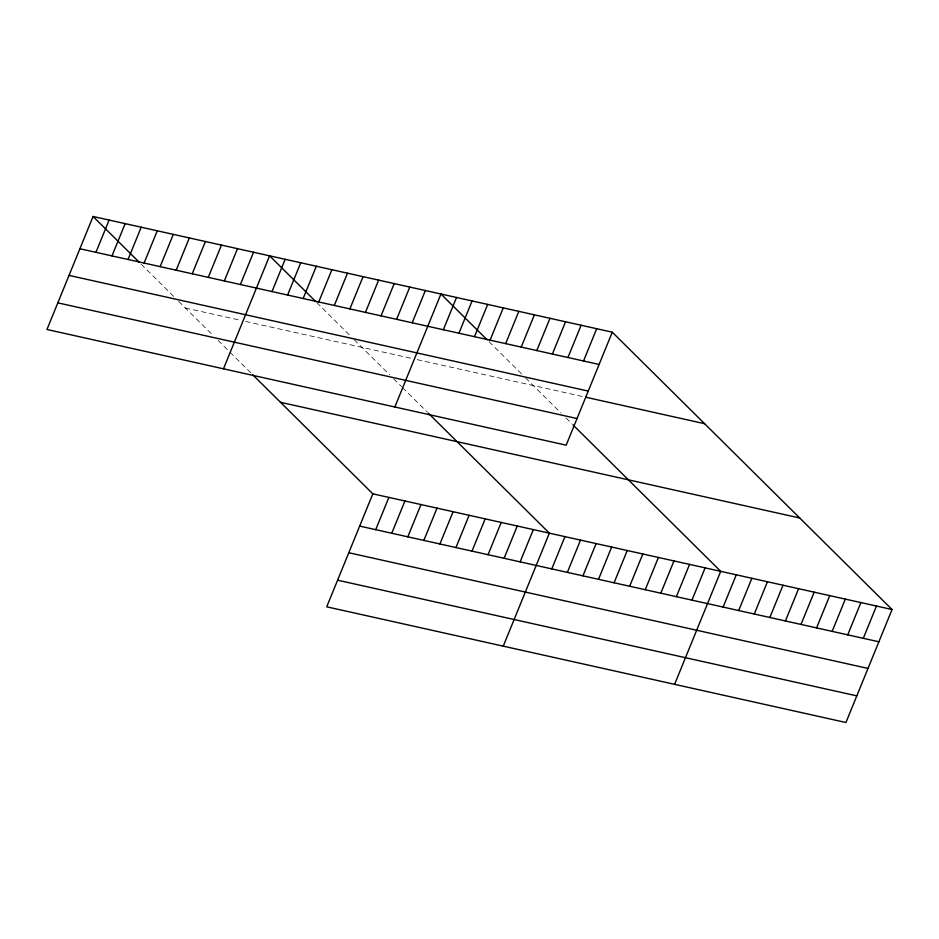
<?xml version="1.0" encoding="UTF-8"?>
<svg xmlns="http://www.w3.org/2000/svg" width="939" height="939" viewBox="0 0 939 939"><rect width="100%" height="100%" fill="white"/><g stroke="black" fill="none" stroke-linecap="round" stroke-linejoin="round"><path stroke-width="0.7" stroke-dasharray="4.7 3.52" d="M185.382 308.004L240.22 320.222M245.572 321.42L411.482 358.393M417.151 359.649L584.234 396.88M489.019 341.667L521.72 374.086M525.57 377.901L561.006 413.031M565.959 417.937L571.91 423.829M316.725 302.534L350.376 335.904M354.226 339.718L389.662 374.849M393.629 378.781L401.552 386.633M402.549 387.619L427.315 412.174M141.143 264.152L173.844 296.571M178.656 301.337L213.13 335.516M218.083 340.423L228.987 351.233M229.973 352.207L250.783 372.842"/><path stroke-width="1.41" d="M93.067 216.486L46.95 329.483L566.17 445.168L612.275 332.183L93.067 216.486L139.218 262.251M95.942 252.333L109.112 220.066M111.987 255.901L125.157 223.635M128.044 259.481L141.202 227.215M144.09 263.061L157.259 230.794M160.135 266.629L173.304 234.363M176.18 270.209L189.349 237.943M192.237 273.789L205.406 241.523M208.282 277.357L221.451 245.091M224.327 280.937L237.497 248.671M240.384 284.517L253.542 252.251M223.482 368.816L269.599 255.819L315.762 301.583M272.005 291.56L285.174 259.293M287.58 295.034L300.75 262.767M303.156 298.496L316.326 266.23M318.732 301.971L331.901 269.704M334.307 305.445L347.477 273.179M349.883 308.919L363.053 276.641M365.459 312.382L378.628 280.115M381.034 315.856L394.204 283.59M396.622 319.33L409.78 287.064M412.198 322.793L425.367 290.527M394.826 406.998L440.943 294.001L487.095 339.765M252.767 374.802L372.83 493.832L326.725 606.817L845.933 722.514L892.05 609.517L612.275 332.183M443.349 329.742L456.518 297.475M375.717 529.666L388.887 497.4M458.925 333.204L472.094 300.938M391.763 533.246L404.932 500.98M474.5 336.678L487.67 304.412M407.808 536.826L420.977 504.56M490.076 340.153L503.245 307.886M423.853 540.394L437.022 508.128M505.652 343.627L518.821 311.349M439.91 543.974L453.079 511.708M521.227 347.09L534.397 314.823M455.955 547.554L469.124 515.288M536.803 350.564L549.972 318.298M552.378 354.038L565.548 321.772M472 551.123L485.17 518.856M567.954 357.501L581.124 325.234M488.057 554.703L501.226 522.436M583.53 360.975L596.699 328.709M504.102 558.282L517.272 526.016M520.147 561.851L533.317 529.584M503.257 646.161L549.362 533.164L428.313 413.16M551.78 568.905L564.938 536.639M567.356 572.367L580.525 540.101M582.931 575.842L596.101 543.575M598.507 579.316L611.676 547.05M614.083 582.779L627.252 550.512M629.658 586.253L642.828 553.987M645.234 589.727L658.403 557.461M660.81 593.202L673.979 560.923M676.385 596.664L689.555 564.398M691.961 600.138L705.13 567.872M674.601 684.331L720.706 571.346L572.896 424.815M723.112 607.075L736.282 574.809M738.688 610.55L751.857 578.283M754.275 614.024L767.433 581.757M769.851 617.486L783.009 585.22M785.427 620.961L798.596 588.694M801.002 624.435L814.172 592.169M816.578 627.909L829.747 595.631M832.154 631.372L845.323 599.105M847.729 634.846L860.899 602.58M863.305 638.32L876.474 606.054M79.897 248.753L599.105 364.449M69.017 275.397L588.237 391.082M585.654 397.197L704.602 423.7M57.819 302.839L577.039 418.536M280.503 402.303L799.723 517.999M372.83 493.832L892.05 609.517M359.66 526.098L878.881 641.783M348.792 552.731L868.012 668.427M337.594 580.185L856.814 695.869"/></g></svg>
